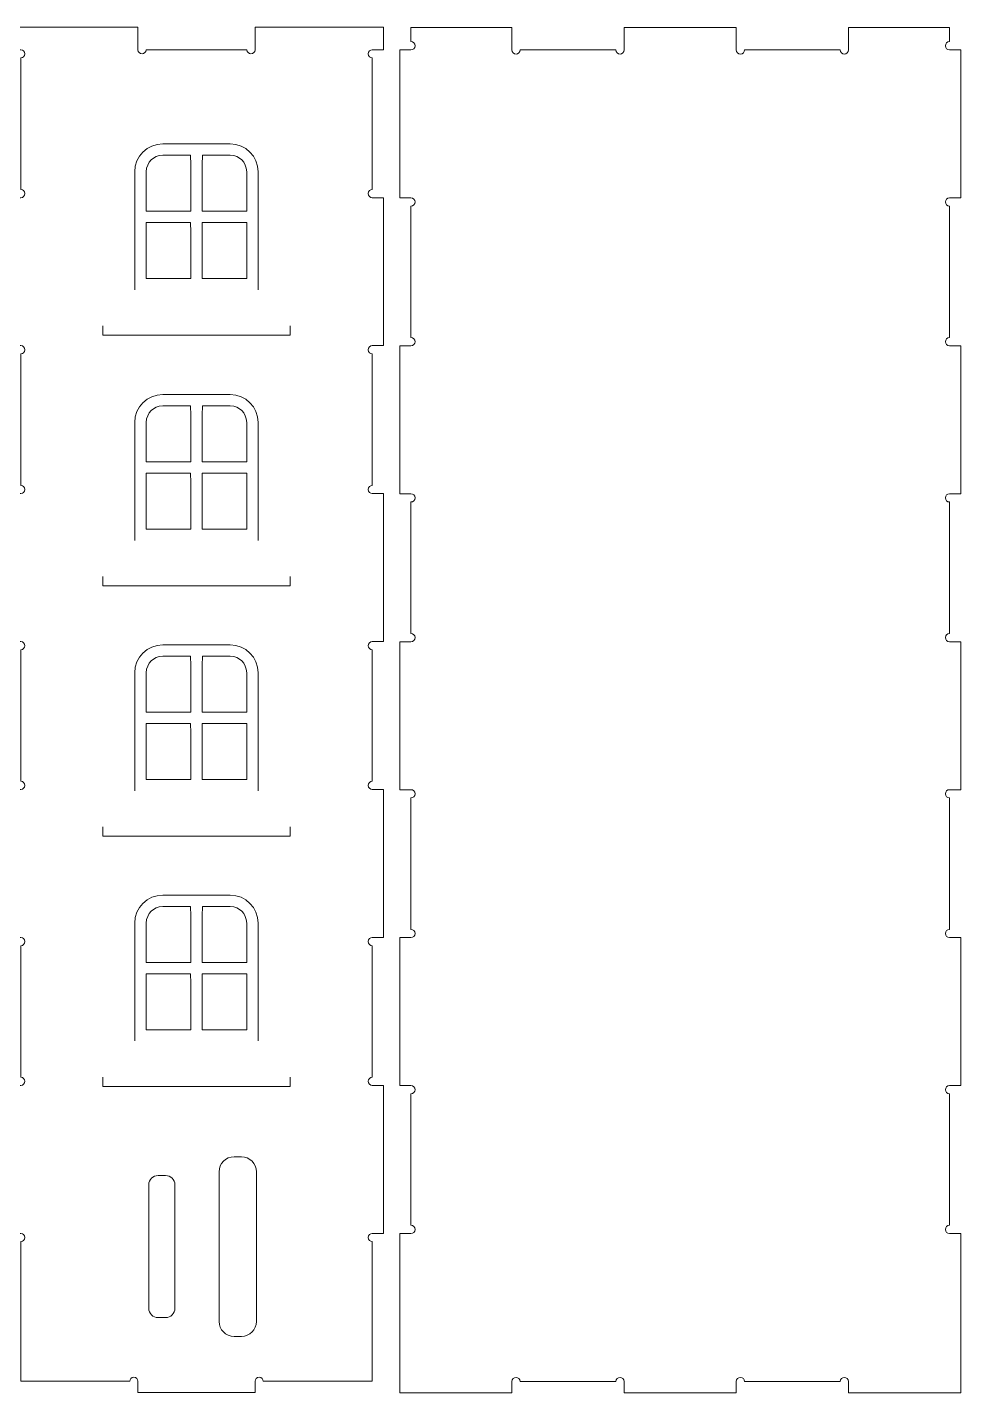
# Model space of a CAD drawing. Header units: millimetres. Extents: x -494 to 494, y -418 to 418.
# Drawn here: x -15.2 to 234.4, y -418.2 to -53.2 of the extents above; entities that cross this region are included whole.
import ezdxf

# ---------------------------------------------------------------- set-up
doc = ezdxf.new("R2010")
doc.units = ezdxf.units.MM
doc.header["$MEASUREMENT"] = 0

msp = doc.modelspace()

# ---------------------------------------------------------------- linework, layer by layer
at = {"lineweight": 9}
for points, knots in [([(77.0601, -377.796), (77.0601, -377.796), (77.0601, -415.156), (77.0601, -415.156), (77.0601, -415.156), (77.0601, -415.156), (47.9201, -415.156), (47.9201, -415.156), (47.9201, -415.156), (47.9201, -414.5485), (47.4276, -414.056), (46.8201, -414.056), (46.8201, -414.056), (46.2126, -414.056), (45.7201, -414.5485), (45.7201, -415.156), (45.7201, -415.156), (45.7201, -415.156), (45.7201, -418.156), (45.7201, -418.156), (45.7201, -418.156), (45.7201, -418.156), (14.3901, -418.156), (14.3901, -418.156), (14.3901, -418.156), (14.3901, -418.156), (14.3901, -415.156), (14.3901, -415.156), (14.3901, -415.156), (14.3901, -414.5485), (13.8976, -414.056), (13.2901, -414.056), (13.2901, -414.056), (12.6826, -414.056), (12.1901, -414.5485), (12.1901, -415.156), (12.1901, -415.156), (12.1901, -415.156), (-16.9399, -415.156), (-16.9399, -415.156), (-16.9399, -415.156), (-16.9399, -415.156), (-16.9399, -377.796), (-16.9399, -377.796), (-16.9399, -377.796), (-16.3324, -377.796), (-15.8399, -377.3035), (-15.8399, -376.696), (-15.8399, -376.696), (-15.8399, -376.0885), (-16.3324, -375.596), (-16.9399, -375.596), (-16.9399, -375.596), (-16.9399, -375.596), (-19.9399, -375.596), (-19.9399, -375.596), (-19.9399, -375.596), (-19.9399, -375.596), (-19.9399, -336.046), (-19.9399, -336.046), (-19.9399, -336.046), (-19.9399, -336.046), (-16.9399, -336.046), (-16.9399, -336.046), (-16.9399, -336.046), (-16.3324, -336.046), (-15.8399, -335.5535), (-15.8399, -334.946), (-15.8399, -334.946), (-15.8399, -334.3385), (-16.3324, -333.846), (-16.9399, -333.846), (-16.9399, -333.846), (-16.9399, -333.846), (-16.9399, -298.686), (-16.9399, -298.686), (-16.9399, -298.686), (-16.3324, -298.686), (-15.8399, -298.1935), (-15.8399, -297.586), (-15.8399, -297.586), (-15.8399, -296.9785), (-16.3324, -296.486), (-16.9399, -296.486), (-16.9399, -296.486), (-16.9399, -296.486), (-19.9399, -296.486), (-19.9399, -296.486), (-19.9399, -296.486), (-19.9399, -296.486), (-19.9399, -256.936), (-19.9399, -256.936), (-19.9399, -256.936), (-19.9399, -256.936), (-16.9399, -256.936), (-16.9399, -256.936), (-16.9399, -256.936), (-16.3324, -256.936), (-15.8399, -256.4435), (-15.8399, -255.836), (-15.8399, -255.836), (-15.8399, -255.2285), (-16.3324, -254.736), (-16.9399, -254.736), (-16.9399, -254.736), (-16.9399, -254.736), (-16.9399, -219.576), (-16.9399, -219.576), (-16.9399, -219.576), (-16.3324, -219.576), (-15.8399, -219.0835), (-15.8399, -218.476), (-15.8399, -218.476), (-15.8399, -217.8685), (-16.3324, -217.376), (-16.9399, -217.376), (-16.9399, -217.376), (-16.9399, -217.376), (-19.9399, -217.376), (-19.9399, -217.376), (-19.9399, -217.376), (-19.9399, -217.376), (-19.9399, -177.816), (-19.9399, -177.816), (-19.9399, -177.816), (-19.9399, -177.816), (-16.9399, -177.816), (-16.9399, -177.816), (-16.9399, -177.816), (-16.3324, -177.816), (-15.8399, -177.3235), (-15.8399, -176.716), (-15.8399, -176.716), (-15.8399, -176.1085), (-16.3324, -175.616), (-16.9399, -175.616), (-16.9399, -175.616), (-16.9399, -175.616), (-16.9399, -140.466), (-16.9399, -140.466), (-16.9399, -140.466), (-16.3324, -140.466), (-15.8399, -139.9735), (-15.8399, -139.366), (-15.8399, -139.366), (-15.8399, -138.7585), (-16.3324, -138.266), (-16.9399, -138.266), (-16.9399, -138.266), (-16.9399, -138.266), (-19.9399, -138.266), (-19.9399, -138.266), (-19.9399, -138.266), (-19.9399, -138.266), (-19.9399, -98.706), (-19.9399, -98.706), (-19.9399, -98.706), (-19.9399, -98.706), (-16.9399, -98.706), (-16.9399, -98.706), (-16.9399, -98.706), (-16.3324, -98.706), (-15.8399, -98.2135), (-15.8399, -97.606), (-15.8399, -97.606), (-15.8399, -96.9985), (-16.3324, -96.506), (-16.9399, -96.506), (-16.9399, -96.506), (-16.9399, -96.506), (-16.9399, -61.356), (-16.9399, -61.356), (-16.9399, -61.356), (-16.3324, -61.356), (-15.8399, -60.8635), (-15.8399, -60.256), (-15.8399, -60.256), (-15.8399, -59.6485), (-16.3324, -59.156), (-16.9399, -59.156), (-16.9399, -59.156), (-16.9399, -59.156), (-19.9399, -59.156), (-19.9399, -59.156), (-19.9399, -59.156), (-19.9399, -59.156), (-19.9399, -53.156), (-19.9399, -53.156), (-19.9399, -53.156), (-19.9399, -53.156), (14.3901, -53.156), (14.3901, -53.156), (14.3901, -53.156), (14.3901, -53.156), (14.3901, -59.156), (14.3901, -59.156), (14.3901, -59.156), (14.3901, -59.7635), (14.8826, -60.256), (15.4901, -60.256), (15.4901, -60.256), (16.0976, -60.256), (16.5901, -59.7635), (16.5901, -59.156), (16.5901, -59.156), (16.5901, -59.156), (43.5201, -59.156), (43.5201, -59.156), (43.5201, -59.156), (43.5201, -59.7635), (44.0126, -60.256), (44.6201, -60.256), (44.6201, -60.256), (45.2276, -60.256), (45.7201, -59.7635), (45.7201, -59.156), (45.7201, -59.156), (45.7201, -59.156), (45.7201, -53.156), (45.7201, -53.156), (45.7201, -53.156), (45.7201, -53.156), (80.0601, -53.156), (80.0601, -53.156), (80.0601, -53.156), (80.0601, -53.156), (80.0601, -59.156), (80.0601, -59.156), (80.0601, -59.156), (80.0601, -59.156), (77.0601, -59.156), (77.0601, -59.156), (77.0601, -59.156), (76.4526, -59.156), (75.9601, -59.6485), (75.9601, -60.256), (75.9601, -60.256), (75.9601, -60.8635), (76.4526, -61.356), (77.0601, -61.356), (77.0601, -61.356), (77.0601, -61.356), (77.0601, -96.506), (77.0601, -96.506), (77.0601, -96.506), (76.4526, -96.506), (75.9601, -96.9985), (75.9601, -97.606), (75.9601, -97.606), (75.9601, -98.2135), (76.4526, -98.706), (77.0601, -98.706), (77.0601, -98.706), (77.0601, -98.706), (80.0601, -98.706), (80.0601, -98.706), (80.0601, -98.706), (80.0601, -98.706), (80.0601, -138.266), (80.0601, -138.266), (80.0601, -138.266), (80.0601, -138.266), (77.0601, -138.266), (77.0601, -138.266), (77.0601, -138.266), (76.4526, -138.266), (75.9601, -138.7585), (75.9601, -139.366), (75.9601, -139.366), (75.9601, -139.9735), (76.4526, -140.466), (77.0601, -140.466), (77.0601, -140.466), (77.0601, -140.466), (77.0601, -175.616), (77.0601, -175.616), (77.0601, -175.616), (76.4526, -175.616), (75.9601, -176.1085), (75.9601, -176.716), (75.9601, -176.716), (75.9601, -177.3235), (76.4526, -177.816), (77.0601, -177.816), (77.0601, -177.816), (77.0601, -177.816), (80.0601, -177.816), (80.0601, -177.816), (80.0601, -177.816), (80.0601, -177.816), (80.0601, -217.376), (80.0601, -217.376), (80.0601, -217.376), (80.0601, -217.376), (77.0601, -217.376), (77.0601, -217.376), (77.0601, -217.376), (76.4526, -217.376), (75.9601, -217.8685), (75.9601, -218.476), (75.9601, -218.476), (75.9601, -219.0835), (76.4526, -219.576), (77.0601, -219.576), (77.0601, -219.576), (77.0601, -219.576), (77.0601, -254.736), (77.0601, -254.736), (77.0601, -254.736), (76.4526, -254.736), (75.9601, -255.2285), (75.9601, -255.836), (75.9601, -255.836), (75.9601, -256.4435), (76.4526, -256.936), (77.0601, -256.936), (77.0601, -256.936), (77.0601, -256.936), (80.0601, -256.936), (80.0601, -256.936), (80.0601, -256.936), (80.0601, -256.936), (80.0601, -296.486), (80.0601, -296.486), (80.0601, -296.486), (80.0601, -296.486), (77.0601, -296.486), (77.0601, -296.486), (77.0601, -296.486), (76.4526, -296.486), (75.9601, -296.9785), (75.9601, -297.586), (75.9601, -297.586), (75.9601, -298.1935), (76.4526, -298.686), (77.0601, -298.686), (77.0601, -298.686), (77.0601, -298.686), (77.0601, -333.846), (77.0601, -333.846), (77.0601, -333.846), (76.4526, -333.846), (75.9601, -334.3385), (75.9601, -334.946), (75.9601, -334.946), (75.9601, -335.5535), (76.4526, -336.046), (77.0601, -336.046), (77.0601, -336.046), (77.0601, -336.046), (80.0601, -336.046), (80.0601, -336.046), (80.0601, -336.046), (80.0601, -336.046), (80.0601, -375.596), (80.0601, -375.596), (80.0601, -375.596), (80.0601, -375.596), (77.0601, -375.596), (77.0601, -375.596), (77.0601, -375.596), (76.4526, -375.596), (75.9601, -376.0885), (75.9601, -376.696), (75.9601, -376.696), (75.9601, -377.3035), (76.4526, -377.796), (77.0601, -377.796)], [0, 0, 0, 0, 0.01075269, 0.01075269, 0.01075269, 0.01075269, 0.02150538, 0.02150538, 0.02150538, 0.02150538, 0.03225806, 0.03225806, 0.03225806, 0.03225806, 0.04301075, 0.04301075, 0.04301075, 0.04301075, 0.05376344, 0.05376344, 0.05376344, 0.05376344, 0.06451613, 0.06451613, 0.06451613, 0.06451613, 0.07526882, 0.07526882, 0.07526882, 0.07526882, 0.08602151, 0.08602151, 0.08602151, 0.08602151, 0.09677419, 0.09677419, 0.09677419, 0.09677419, 0.10752688, 0.10752688, 0.10752688, 0.10752688, 0.11827957, 0.11827957, 0.11827957, 0.11827957, 0.12903226, 0.12903226, 0.12903226, 0.12903226, 0.13978495, 0.13978495, 0.13978495, 0.13978495, 0.15053763, 0.15053763, 0.15053763, 0.15053763, 0.16129032, 0.16129032, 0.16129032, 0.16129032, 0.17204301, 0.17204301, 0.17204301, 0.17204301, 0.1827957, 0.1827957, 0.1827957, 0.1827957, 0.19354839, 0.19354839, 0.19354839, 0.19354839, 0.20430108, 0.20430108, 0.20430108, 0.20430108, 0.21505376, 0.21505376, 0.21505376, 0.21505376, 0.22580645, 0.22580645, 0.22580645, 0.22580645, 0.23655914, 0.23655914, 0.23655914, 0.23655914, 0.24731183, 0.24731183, 0.24731183, 0.24731183, 0.25806452, 0.25806452, 0.25806452, 0.25806452, 0.2688172, 0.2688172, 0.2688172, 0.2688172, 0.27956989, 0.27956989, 0.27956989, 0.27956989, 0.29032258, 0.29032258, 0.29032258, 0.29032258, 0.30107527, 0.30107527, 0.30107527, 0.30107527, 0.31182796, 0.31182796, 0.31182796, 0.31182796, 0.32258065, 0.32258065, 0.32258065, 0.32258065, 0.33333333, 0.33333333, 0.33333333, 0.33333333, 0.34408602, 0.34408602, 0.34408602, 0.34408602, 0.35483871, 0.35483871, 0.35483871, 0.35483871, 0.3655914, 0.3655914, 0.3655914, 0.3655914, 0.37634409, 0.37634409, 0.37634409, 0.37634409, 0.38709677, 0.38709677, 0.38709677, 0.38709677, 0.39784946, 0.39784946, 0.39784946, 0.39784946, 0.40860215, 0.40860215, 0.40860215, 0.40860215, 0.41935484, 0.41935484, 0.41935484, 0.41935484, 0.43010753, 0.43010753, 0.43010753, 0.43010753, 0.44086022, 0.44086022, 0.44086022, 0.44086022, 0.4516129, 0.4516129, 0.4516129, 0.4516129, 0.46236559, 0.46236559, 0.46236559, 0.46236559, 0.47311828, 0.47311828, 0.47311828, 0.47311828, 0.48387097, 0.48387097, 0.48387097, 0.48387097, 0.49462366, 0.49462366, 0.49462366, 0.49462366, 0.50537634, 0.50537634, 0.50537634, 0.50537634, 0.51612903, 0.51612903, 0.51612903, 0.51612903, 0.52688172, 0.52688172, 0.52688172, 0.52688172, 0.53763441, 0.53763441, 0.53763441, 0.53763441, 0.5483871, 0.5483871, 0.5483871, 0.5483871, 0.55913978, 0.55913978, 0.55913978, 0.55913978, 0.56989247, 0.56989247, 0.56989247, 0.56989247, 0.58064516, 0.58064516, 0.58064516, 0.58064516, 0.59139785, 0.59139785, 0.59139785, 0.59139785, 0.60215054, 0.60215054, 0.60215054, 0.60215054, 0.61290323, 0.61290323, 0.61290323, 0.61290323, 0.62365591, 0.62365591, 0.62365591, 0.62365591, 0.6344086, 0.6344086, 0.6344086, 0.6344086, 0.64516129, 0.64516129, 0.64516129, 0.64516129, 0.65591398, 0.65591398, 0.65591398, 0.65591398, 0.66666667, 0.66666667, 0.66666667, 0.66666667, 0.67741935, 0.67741935, 0.67741935, 0.67741935, 0.68817204, 0.68817204, 0.68817204, 0.68817204, 0.69892473, 0.69892473, 0.69892473, 0.69892473, 0.70967742, 0.70967742, 0.70967742, 0.70967742, 0.72043011, 0.72043011, 0.72043011, 0.72043011, 0.7311828, 0.7311828, 0.7311828, 0.7311828, 0.74193548, 0.74193548, 0.74193548, 0.74193548, 0.75268817, 0.75268817, 0.75268817, 0.75268817, 0.76344086, 0.76344086, 0.76344086, 0.76344086, 0.77419355, 0.77419355, 0.77419355, 0.77419355, 0.78494624, 0.78494624, 0.78494624, 0.78494624, 0.79569892, 0.79569892, 0.79569892, 0.79569892, 0.80645161, 0.80645161, 0.80645161, 0.80645161, 0.8172043, 0.8172043, 0.8172043, 0.8172043, 0.82795699, 0.82795699, 0.82795699, 0.82795699, 0.83870968, 0.83870968, 0.83870968, 0.83870968, 0.84946237, 0.84946237, 0.84946237, 0.84946237, 0.86021505, 0.86021505, 0.86021505, 0.86021505, 0.87096774, 0.87096774, 0.87096774, 0.87096774, 0.88172043, 0.88172043, 0.88172043, 0.88172043, 0.89247312, 0.89247312, 0.89247312, 0.89247312, 0.90322581, 0.90322581, 0.90322581, 0.90322581, 0.91397849, 0.91397849, 0.91397849, 0.91397849, 0.92473118, 0.92473118, 0.92473118, 0.92473118, 0.93548387, 0.93548387, 0.93548387, 0.93548387, 0.94623656, 0.94623656, 0.94623656, 0.94623656, 0.95698925, 0.95698925, 0.95698925, 0.95698925, 0.96774194, 0.96774194, 0.96774194, 0.96774194, 0.97849462, 0.97849462, 0.97849462, 0.97849462, 1, 1, 1, 1]), ([(84.409, -375.6443), (84.409, -375.6443), (84.409, -418.1943), (84.409, -418.1943), (84.409, -418.1943), (84.409, -418.1943), (114.409, -418.1943), (114.409, -418.1943), (114.409, -418.1943), (114.409, -418.1943), (114.409, -415.1943), (114.409, -415.1943), (114.409, -415.1943), (114.409, -414.5868), (114.9015, -414.0943), (115.509, -414.0943), (115.509, -414.0943), (116.1165, -414.0943), (116.609, -414.5868), (116.609, -415.1943), (116.609, -415.1943), (116.609, -415.1943), (142.209, -415.1943), (142.209, -415.1943), (142.209, -415.1943), (142.209, -414.5868), (142.7015, -414.0943), (143.309, -414.0943), (143.309, -414.0943), (143.9165, -414.0943), (144.409, -414.5868), (144.409, -415.1943), (144.409, -415.1943), (144.409, -415.1943), (144.409, -418.1943), (144.409, -418.1943), (144.409, -418.1943), (144.409, -418.1943), (174.409, -418.1943), (174.409, -418.1943), (174.409, -418.1943), (174.409, -418.1943), (174.409, -415.1943), (174.409, -415.1943), (174.409, -415.1943), (174.409, -414.5868), (174.9015, -414.0943), (175.509, -414.0943), (175.509, -414.0943), (176.1165, -414.0943), (176.609, -414.5868), (176.609, -415.1943), (176.609, -415.1943), (176.609, -415.1943), (202.209, -415.1943), (202.209, -415.1943), (202.209, -415.1943), (202.209, -414.5868), (202.7015, -414.0943), (203.309, -414.0943), (203.309, -414.0943), (203.9165, -414.0943), (204.409, -414.5868), (204.409, -415.1943), (204.409, -415.1943), (204.409, -415.1943), (204.409, -418.1943), (204.409, -418.1943), (204.409, -418.1943), (204.409, -418.1943), (234.409, -418.1943), (234.409, -418.1943), (234.409, -418.1943), (234.409, -418.1943), (234.409, -375.6443), (234.409, -375.6443), (234.409, -375.6443), (234.409, -375.6443), (231.409, -375.6443), (231.409, -375.6443), (231.409, -375.6443), (230.8015, -375.6443), (230.309, -375.1518), (230.309, -374.5443), (230.309, -374.5443), (230.309, -373.9368), (230.8015, -373.4443), (231.409, -373.4443), (231.409, -373.4443), (231.409, -373.4443), (231.409, -338.2843), (231.409, -338.2843), (231.409, -338.2843), (230.8015, -338.2843), (230.309, -337.7918), (230.309, -337.1843), (230.309, -337.1843), (230.309, -336.5768), (230.8015, -336.0843), (231.409, -336.0843), (231.409, -336.0843), (231.409, -336.0843), (234.409, -336.0843), (234.409, -336.0843), (234.409, -336.0843), (234.409, -336.0843), (234.409, -296.5343), (234.409, -296.5343), (234.409, -296.5343), (234.409, -296.5343), (231.409, -296.5343), (231.409, -296.5343), (231.409, -296.5343), (230.8015, -296.5343), (230.309, -296.0418), (230.309, -295.4343), (230.309, -295.4343), (230.309, -294.8268), (230.8015, -294.3343), (231.409, -294.3343), (231.409, -294.3343), (231.409, -294.3343), (231.409, -259.1743), (231.409, -259.1743), (231.409, -259.1743), (230.8015, -259.1743), (230.309, -258.6818), (230.309, -258.0743), (230.309, -258.0743), (230.309, -257.4668), (230.8015, -256.9743), (231.409, -256.9743), (231.409, -256.9743), (231.409, -256.9743), (234.409, -256.9743), (234.409, -256.9743), (234.409, -256.9743), (234.409, -256.9743), (234.409, -217.4143), (234.409, -217.4143), (234.409, -217.4143), (234.409, -217.4143), (231.409, -217.4143), (231.409, -217.4143), (231.409, -217.4143), (230.8015, -217.4143), (230.309, -216.9218), (230.309, -216.3143), (230.309, -216.3143), (230.309, -215.7068), (230.8015, -215.2143), (231.409, -215.2143), (231.409, -215.2143), (231.409, -215.2143), (231.409, -180.0643), (231.409, -180.0643), (231.409, -180.0643), (230.8015, -180.0643), (230.309, -179.5718), (230.309, -178.9643), (230.309, -178.9643), (230.309, -178.3568), (230.8015, -177.8643), (231.409, -177.8643), (231.409, -177.8643), (231.409, -177.8643), (234.409, -177.8643), (234.409, -177.8643), (234.409, -177.8643), (234.409, -177.8643), (234.409, -138.3043), (234.409, -138.3043), (234.409, -138.3043), (234.409, -138.3043), (231.409, -138.3043), (231.409, -138.3043), (231.409, -138.3043), (230.8015, -138.3043), (230.309, -137.8118), (230.309, -137.2043), (230.309, -137.2043), (230.309, -136.5968), (230.8015, -136.1043), (231.409, -136.1043), (231.409, -136.1043), (231.409, -136.1043), (231.409, -100.9543), (231.409, -100.9543), (231.409, -100.9543), (230.8015, -100.9543), (230.309, -100.4618), (230.309, -99.8543), (230.309, -99.8543), (230.309, -99.2468), (230.8015, -98.7543), (231.409, -98.7543), (231.409, -98.7543), (231.409, -98.7543), (234.409, -98.7543), (234.409, -98.7543), (234.409, -98.7543), (234.409, -98.7543), (234.409, -59.1943), (234.409, -59.1943), (234.409, -59.1943), (234.409, -59.1943), (231.409, -59.1943), (231.409, -59.1943), (231.409, -59.1943), (230.8015, -59.1943), (230.309, -58.7018), (230.309, -58.0943), (230.309, -58.0943), (230.309, -57.4868), (230.8015, -56.9943), (231.409, -56.9943), (231.409, -56.9943), (231.409, -56.9943), (231.409, -53.1943), (231.409, -53.1943), (231.409, -53.1943), (231.409, -53.1943), (204.409, -53.1943), (204.409, -53.1943), (204.409, -53.1943), (204.409, -53.1943), (204.409, -59.1943), (204.409, -59.1943), (204.409, -59.1943), (204.409, -59.8018), (203.9165, -60.2943), (203.309, -60.2943), (203.309, -60.2943), (202.7015, -60.2943), (202.209, -59.8018), (202.209, -59.1943), (202.209, -59.1943), (202.209, -59.1943), (176.609, -59.1943), (176.609, -59.1943), (176.609, -59.1943), (176.609, -59.8018), (176.1165, -60.2943), (175.509, -60.2943), (175.509, -60.2943), (174.9015, -60.2943), (174.409, -59.8018), (174.409, -59.1943), (174.409, -59.1943), (174.409, -59.1943), (174.409, -53.1943), (174.409, -53.1943), (174.409, -53.1943), (174.409, -53.1943), (144.409, -53.1943), (144.409, -53.1943), (144.409, -53.1943), (144.409, -53.1943), (144.409, -59.1943), (144.409, -59.1943), (144.409, -59.1943), (144.409, -59.8018), (143.9165, -60.2943), (143.309, -60.2943), (143.309, -60.2943), (142.7015, -60.2943), (142.209, -59.8018), (142.209, -59.1943), (142.209, -59.1943), (142.209, -59.1943), (116.609, -59.1943), (116.609, -59.1943), (116.609, -59.1943), (116.609, -59.8018), (116.1165, -60.2943), (115.509, -60.2943), (115.509, -60.2943), (114.9015, -60.2943), (114.409, -59.8018), (114.409, -59.1943), (114.409, -59.1943), (114.409, -59.1943), (114.409, -53.1943), (114.409, -53.1943), (114.409, -53.1943), (114.409, -53.1943), (87.409, -53.1943), (87.409, -53.1943), (87.409, -53.1943), (87.409, -53.1943), (87.409, -56.9943), (87.409, -56.9943), (87.409, -56.9943), (88.0165, -56.9943), (88.509, -57.4868), (88.509, -58.0943), (88.509, -58.0943), (88.509, -58.7018), (88.0165, -59.1943), (87.409, -59.1943), (87.409, -59.1943), (87.409, -59.1943), (84.409, -59.1943), (84.409, -59.1943), (84.409, -59.1943), (84.409, -59.1943), (84.409, -98.7543), (84.409, -98.7543), (84.409, -98.7543), (84.409, -98.7543), (87.409, -98.7543), (87.409, -98.7543), (87.409, -98.7543), (88.0165, -98.7543), (88.509, -99.2468), (88.509, -99.8543), (88.509, -99.8543), (88.509, -100.4618), (88.0165, -100.9543), (87.409, -100.9543), (87.409, -100.9543), (87.409, -100.9543), (87.409, -136.1043), (87.409, -136.1043), (87.409, -136.1043), (88.0165, -136.1043), (88.509, -136.5968), (88.509, -137.2043), (88.509, -137.2043), (88.509, -137.8118), (88.0165, -138.3043), (87.409, -138.3043), (87.409, -138.3043), (87.409, -138.3043), (84.409, -138.3043), (84.409, -138.3043), (84.409, -138.3043), (84.409, -138.3043), (84.409, -177.8643), (84.409, -177.8643), (84.409, -177.8643), (84.409, -177.8643), (87.409, -177.8643), (87.409, -177.8643), (87.409, -177.8643), (88.0165, -177.8643), (88.509, -178.3568), (88.509, -178.9643), (88.509, -178.9643), (88.509, -179.5718), (88.0165, -180.0643), (87.409, -180.0643), (87.409, -180.0643), (87.409, -180.0643), (87.409, -215.2143), (87.409, -215.2143), (87.409, -215.2143), (88.0165, -215.2143), (88.509, -215.7068), (88.509, -216.3143), (88.509, -216.3143), (88.509, -216.9218), (88.0165, -217.4143), (87.409, -217.4143), (87.409, -217.4143), (87.409, -217.4143), (84.409, -217.4143), (84.409, -217.4143), (84.409, -217.4143), (84.409, -217.4143), (84.409, -256.9743), (84.409, -256.9743), (84.409, -256.9743), (84.409, -256.9743), (87.409, -256.9743), (87.409, -256.9743), (87.409, -256.9743), (88.0165, -256.9743), (88.509, -257.4668), (88.509, -258.0743), (88.509, -258.0743), (88.509, -258.6818), (88.0165, -259.1743), (87.409, -259.1743), (87.409, -259.1743), (87.409, -259.1743), (87.409, -294.3343), (87.409, -294.3343), (87.409, -294.3343), (88.0165, -294.3343), (88.509, -294.8268), (88.509, -295.4343), (88.509, -295.4343), (88.509, -296.0418), (88.0165, -296.5343), (87.409, -296.5343), (87.409, -296.5343), (87.409, -296.5343), (84.409, -296.5343), (84.409, -296.5343), (84.409, -296.5343), (84.409, -296.5343), (84.409, -336.0843), (84.409, -336.0843), (84.409, -336.0843), (84.409, -336.0843), (87.409, -336.0843), (87.409, -336.0843), (87.409, -336.0843), (88.0165, -336.0843), (88.509, -336.5768), (88.509, -337.1843), (88.509, -337.1843), (88.509, -337.7918), (88.0165, -338.2843), (87.409, -338.2843), (87.409, -338.2843), (87.409, -338.2843), (87.409, -373.4443), (87.409, -373.4443), (87.409, -373.4443), (88.0165, -373.4443), (88.509, -373.9368), (88.509, -374.5443), (88.509, -374.5443), (88.509, -375.1518), (88.0165, -375.6443), (87.409, -375.6443), (87.409, -375.6443), (87.409, -375.6443), (84.409, -375.6443), (84.409, -375.6443)], [0, 0, 0, 0, 0.00917431, 0.00917431, 0.00917431, 0.00917431, 0.01834862, 0.01834862, 0.01834862, 0.01834862, 0.02752294, 0.02752294, 0.02752294, 0.02752294, 0.03669725, 0.03669725, 0.03669725, 0.03669725, 0.04587156, 0.04587156, 0.04587156, 0.04587156, 0.05504587, 0.05504587, 0.05504587, 0.05504587, 0.06422018, 0.06422018, 0.06422018, 0.06422018, 0.0733945, 0.0733945, 0.0733945, 0.0733945, 0.08256881, 0.08256881, 0.08256881, 0.08256881, 0.09174312, 0.09174312, 0.09174312, 0.09174312, 0.10091743, 0.10091743, 0.10091743, 0.10091743, 0.11009174, 0.11009174, 0.11009174, 0.11009174, 0.11926606, 0.11926606, 0.11926606, 0.11926606, 0.12844037, 0.12844037, 0.12844037, 0.12844037, 0.13761468, 0.13761468, 0.13761468, 0.13761468, 0.14678899, 0.14678899, 0.14678899, 0.14678899, 0.1559633, 0.1559633, 0.1559633, 0.1559633, 0.16513761, 0.16513761, 0.16513761, 0.16513761, 0.17431193, 0.17431193, 0.17431193, 0.17431193, 0.18348624, 0.18348624, 0.18348624, 0.18348624, 0.19266055, 0.19266055, 0.19266055, 0.19266055, 0.20183486, 0.20183486, 0.20183486, 0.20183486, 0.21100917, 0.21100917, 0.21100917, 0.21100917, 0.22018349, 0.22018349, 0.22018349, 0.22018349, 0.2293578, 0.2293578, 0.2293578, 0.2293578, 0.23853211, 0.23853211, 0.23853211, 0.23853211, 0.24770642, 0.24770642, 0.24770642, 0.24770642, 0.25688073, 0.25688073, 0.25688073, 0.25688073, 0.26605505, 0.26605505, 0.26605505, 0.26605505, 0.27522936, 0.27522936, 0.27522936, 0.27522936, 0.28440367, 0.28440367, 0.28440367, 0.28440367, 0.29357798, 0.29357798, 0.29357798, 0.29357798, 0.30275229, 0.30275229, 0.30275229, 0.30275229, 0.31192661, 0.31192661, 0.31192661, 0.31192661, 0.32110092, 0.32110092, 0.32110092, 0.32110092, 0.33027523, 0.33027523, 0.33027523, 0.33027523, 0.33944954, 0.33944954, 0.33944954, 0.33944954, 0.34862385, 0.34862385, 0.34862385, 0.34862385, 0.35779817, 0.35779817, 0.35779817, 0.35779817, 0.36697248, 0.36697248, 0.36697248, 0.36697248, 0.37614679, 0.37614679, 0.37614679, 0.37614679, 0.3853211, 0.3853211, 0.3853211, 0.3853211, 0.39449541, 0.39449541, 0.39449541, 0.39449541, 0.40366972, 0.40366972, 0.40366972, 0.40366972, 0.41284404, 0.41284404, 0.41284404, 0.41284404, 0.42201835, 0.42201835, 0.42201835, 0.42201835, 0.43119266, 0.43119266, 0.43119266, 0.43119266, 0.44036697, 0.44036697, 0.44036697, 0.44036697, 0.44954128, 0.44954128, 0.44954128, 0.44954128, 0.4587156, 0.4587156, 0.4587156, 0.4587156, 0.46788991, 0.46788991, 0.46788991, 0.46788991, 0.47706422, 0.47706422, 0.47706422, 0.47706422, 0.48623853, 0.48623853, 0.48623853, 0.48623853, 0.49541284, 0.49541284, 0.49541284, 0.49541284, 0.50458716, 0.50458716, 0.50458716, 0.50458716, 0.51376147, 0.51376147, 0.51376147, 0.51376147, 0.52293578, 0.52293578, 0.52293578, 0.52293578, 0.53211009, 0.53211009, 0.53211009, 0.53211009, 0.5412844, 0.5412844, 0.5412844, 0.5412844, 0.55045872, 0.55045872, 0.55045872, 0.55045872, 0.55963303, 0.55963303, 0.55963303, 0.55963303, 0.56880734, 0.56880734, 0.56880734, 0.56880734, 0.57798165, 0.57798165, 0.57798165, 0.57798165, 0.58715596, 0.58715596, 0.58715596, 0.58715596, 0.59633028, 0.59633028, 0.59633028, 0.59633028, 0.60550459, 0.60550459, 0.60550459, 0.60550459, 0.6146789, 0.6146789, 0.6146789, 0.6146789, 0.62385321, 0.62385321, 0.62385321, 0.62385321, 0.63302752, 0.63302752, 0.63302752, 0.63302752, 0.64220183, 0.64220183, 0.64220183, 0.64220183, 0.65137615, 0.65137615, 0.65137615, 0.65137615, 0.66055046, 0.66055046, 0.66055046, 0.66055046, 0.66972477, 0.66972477, 0.66972477, 0.66972477, 0.67889908, 0.67889908, 0.67889908, 0.67889908, 0.68807339, 0.68807339, 0.68807339, 0.68807339, 0.69724771, 0.69724771, 0.69724771, 0.69724771, 0.70642202, 0.70642202, 0.70642202, 0.70642202, 0.71559633, 0.71559633, 0.71559633, 0.71559633, 0.72477064, 0.72477064, 0.72477064, 0.72477064, 0.73394495, 0.73394495, 0.73394495, 0.73394495, 0.74311927, 0.74311927, 0.74311927, 0.74311927, 0.75229358, 0.75229358, 0.75229358, 0.75229358, 0.76146789, 0.76146789, 0.76146789, 0.76146789, 0.7706422, 0.7706422, 0.7706422, 0.7706422, 0.77981651, 0.77981651, 0.77981651, 0.77981651, 0.78899083, 0.78899083, 0.78899083, 0.78899083, 0.79816514, 0.79816514, 0.79816514, 0.79816514, 0.80733945, 0.80733945, 0.80733945, 0.80733945, 0.81651376, 0.81651376, 0.81651376, 0.81651376, 0.82568807, 0.82568807, 0.82568807, 0.82568807, 0.83486239, 0.83486239, 0.83486239, 0.83486239, 0.8440367, 0.8440367, 0.8440367, 0.8440367, 0.85321101, 0.85321101, 0.85321101, 0.85321101, 0.86238532, 0.86238532, 0.86238532, 0.86238532, 0.87155963, 0.87155963, 0.87155963, 0.87155963, 0.88073394, 0.88073394, 0.88073394, 0.88073394, 0.88990826, 0.88990826, 0.88990826, 0.88990826, 0.89908257, 0.89908257, 0.89908257, 0.89908257, 0.90825688, 0.90825688, 0.90825688, 0.90825688, 0.91743119, 0.91743119, 0.91743119, 0.91743119, 0.9266055, 0.9266055, 0.9266055, 0.9266055, 0.93577982, 0.93577982, 0.93577982, 0.93577982, 0.94495413, 0.94495413, 0.94495413, 0.94495413, 0.95412844, 0.95412844, 0.95412844, 0.95412844, 0.96330275, 0.96330275, 0.96330275, 0.96330275, 0.97247706, 0.97247706, 0.97247706, 0.97247706, 0.98165138, 0.98165138, 0.98165138, 0.98165138, 1, 1, 1, 1]), ([(46.5463, -123.3084), (46.5463, -123.3084), (46.5463, -91.8084), (46.5463, -91.8084), (46.5463, -91.8084), (46.5463, -87.6834), (43.1713, -84.3084), (39.0464, -84.3084), (39.0464, -84.3084), (39.0464, -84.3084), (21.0463, -84.3084), (21.0463, -84.3084), (21.0463, -84.3084), (16.9214, -84.3084), (13.5463, -87.6834), (13.5463, -91.8084), (13.5463, -91.8084), (13.5463, -91.8084), (13.5463, -123.3084), (13.5463, -123.3084)], [0, 0, 0, 0, 0.16666667, 0.16666667, 0.16666667, 0.16666667, 0.33333333, 0.33333333, 0.33333333, 0.33333333, 0.5, 0.5, 0.5, 0.5, 0.66666667, 0.66666667, 0.66666667, 0.66666667, 1, 1, 1, 1]), ([(16.5679, -91.8084), (16.5679, -99.8085), (16.5679, -102.2871), (16.5679, -102.2871), (16.5679, -102.2871), (25.5679, -102.287), (28.5462, -102.287), (28.5462, -102.287), (28.5462, -102.287), (28.5462, -91.287), (28.4804, -87.3084), (28.4804, -87.3084), (28.4804, -87.3084), (22.4803, -87.3084), (21.0678, -87.3084), (21.0678, -87.3084), (21.0678, -87.3084), (18.3487, -87.5586), (16.8487, -89.0586), (16.5679, -91.8084)], [0, 0, 0, 0, 0.16666667, 0.16666667, 0.16666667, 0.16666667, 0.33333333, 0.33333333, 0.33333333, 0.33333333, 0.5, 0.5, 0.5, 0.5, 0.66666667, 0.66666667, 0.66666667, 0.66666667, 1, 1, 1, 1]), ([(43.5463, -91.8084), (43.5463, -99.8085), (43.5463, -102.2871), (43.5463, -102.2871), (43.5463, -102.2871), (34.5463, -102.287), (31.568, -102.287), (31.568, -102.287), (31.568, -102.287), (31.568, -91.287), (31.6338, -87.3084), (31.6338, -87.3084), (31.6338, -87.3084), (37.6339, -87.3084), (39.0464, -87.3084), (39.0464, -87.3084), (39.0464, -87.3084), (41.7655, -87.5586), (43.2655, -89.0586), (43.5463, -91.8084)], [0, 0, 0, 0, 0.16666667, 0.16666667, 0.16666667, 0.16666667, 0.33333333, 0.33333333, 0.33333333, 0.33333333, 0.5, 0.5, 0.5, 0.5, 0.66666667, 0.66666667, 0.66666667, 0.66666667, 1, 1, 1, 1]), ([(16.5679, -105.3084), (16.5679, -113.3085), (16.5679, -120.2871), (16.5679, -120.2871), (16.5679, -120.2871), (25.5679, -120.287), (28.5462, -120.287), (28.5462, -120.287), (28.5462, -120.287), (28.5462, -109.287), (28.4804, -105.3084), (28.4804, -105.3084), (28.4804, -105.3084), (22.4803, -105.3084), (16.5679, -105.3084), (16.5679, -105.3084)], [0, 0, 0, 0, 0.2, 0.2, 0.2, 0.2, 0.4, 0.4, 0.4, 0.4, 0.6, 0.6, 0.6, 0.6, 1, 1, 1, 1]), ([(31.5679, -105.3084), (31.5679, -113.3085), (31.5679, -120.2871), (31.5679, -120.2871), (31.5679, -120.2871), (40.5679, -120.287), (43.5462, -120.287), (43.5462, -120.287), (43.5462, -120.287), (43.5462, -109.287), (43.4804, -105.3084), (43.4804, -105.3084), (43.4804, -105.3084), (37.4803, -105.3084), (31.5679, -105.3084), (31.5679, -105.3084)], [0, 0, 0, 0, 0.2, 0.2, 0.2, 0.2, 0.4, 0.4, 0.4, 0.4, 0.6, 0.6, 0.6, 0.6, 1, 1, 1, 1]), ([(5.0499, -133.0087), (5.0499, -133.0087), (5.0499, -135.4775), (5.0499, -135.4775), (5.0499, -135.4775), (5.0499, -135.4775), (55.0807, -135.4775), (55.0807, -135.4775), (55.0807, -135.4775), (55.0807, -135.4775), (55.0807, -133.0087), (55.0807, -133.0087)], [0, 0, 0, 0, 0.25, 0.25, 0.25, 0.25, 0.5, 0.5, 0.5, 0.5, 1, 1, 1, 1]), ([(46.5463, -190.3165), (46.5463, -190.3165), (46.5463, -158.8165), (46.5463, -158.8165), (46.5463, -158.8165), (46.5463, -154.6915), (43.1713, -151.3165), (39.0464, -151.3165), (39.0464, -151.3165), (39.0464, -151.3165), (21.0463, -151.3165), (21.0463, -151.3165), (21.0463, -151.3165), (16.9214, -151.3165), (13.5463, -154.6915), (13.5463, -158.8165), (13.5463, -158.8165), (13.5463, -158.8165), (13.5463, -190.3165), (13.5463, -190.3165)], [0, 0, 0, 0, 0.16666667, 0.16666667, 0.16666667, 0.16666667, 0.33333333, 0.33333333, 0.33333333, 0.33333333, 0.5, 0.5, 0.5, 0.5, 0.66666667, 0.66666667, 0.66666667, 0.66666667, 1, 1, 1, 1]), ([(16.5679, -158.8165), (16.5679, -166.8166), (16.5679, -169.2952), (16.5679, -169.2952), (16.5679, -169.2952), (25.5679, -169.2951), (28.5462, -169.2951), (28.5462, -169.2951), (28.5462, -169.2951), (28.5462, -158.2951), (28.4804, -154.3165), (28.4804, -154.3165), (28.4804, -154.3165), (22.4803, -154.3165), (21.0678, -154.3165), (21.0678, -154.3165), (21.0678, -154.3165), (18.3487, -154.5667), (16.8487, -156.0667), (16.5679, -158.8165)], [0, 0, 0, 0, 0.16666667, 0.16666667, 0.16666667, 0.16666667, 0.33333333, 0.33333333, 0.33333333, 0.33333333, 0.5, 0.5, 0.5, 0.5, 0.66666667, 0.66666667, 0.66666667, 0.66666667, 1, 1, 1, 1]), ([(43.5463, -158.8165), (43.5463, -166.8166), (43.5463, -169.2952), (43.5463, -169.2952), (43.5463, -169.2952), (34.5463, -169.2951), (31.568, -169.2951), (31.568, -169.2951), (31.568, -169.2951), (31.568, -158.2951), (31.6338, -154.3165), (31.6338, -154.3165), (31.6338, -154.3165), (37.6339, -154.3165), (39.0464, -154.3165), (39.0464, -154.3165), (39.0464, -154.3165), (41.7655, -154.5667), (43.2655, -156.0667), (43.5463, -158.8165)], [0, 0, 0, 0, 0.16666667, 0.16666667, 0.16666667, 0.16666667, 0.33333333, 0.33333333, 0.33333333, 0.33333333, 0.5, 0.5, 0.5, 0.5, 0.66666667, 0.66666667, 0.66666667, 0.66666667, 1, 1, 1, 1]), ([(16.5679, -172.3165), (16.5679, -180.3166), (16.5679, -187.2952), (16.5679, -187.2952), (16.5679, -187.2952), (25.5679, -187.2951), (28.5462, -187.2951), (28.5462, -187.2951), (28.5462, -187.2951), (28.5462, -176.2951), (28.4804, -172.3165), (28.4804, -172.3165), (28.4804, -172.3165), (22.4803, -172.3165), (16.5679, -172.3165), (16.5679, -172.3165)], [0, 0, 0, 0, 0.2, 0.2, 0.2, 0.2, 0.4, 0.4, 0.4, 0.4, 0.6, 0.6, 0.6, 0.6, 1, 1, 1, 1]), ([(31.5679, -172.3165), (31.5679, -180.3166), (31.5679, -187.2952), (31.5679, -187.2952), (31.5679, -187.2952), (40.5679, -187.2951), (43.5462, -187.2951), (43.5462, -187.2951), (43.5462, -187.2951), (43.5462, -176.2951), (43.4804, -172.3165), (43.4804, -172.3165), (43.4804, -172.3165), (37.4803, -172.3165), (31.5679, -172.3165), (31.5679, -172.3165)], [0, 0, 0, 0, 0.2, 0.2, 0.2, 0.2, 0.4, 0.4, 0.4, 0.4, 0.6, 0.6, 0.6, 0.6, 1, 1, 1, 1]), ([(5.0499, -200.0168), (5.0499, -200.0168), (5.0499, -202.4856), (5.0499, -202.4856), (5.0499, -202.4856), (5.0499, -202.4856), (55.0807, -202.4856), (55.0807, -202.4856), (55.0807, -202.4856), (55.0807, -202.4856), (55.0807, -200.0168), (55.0807, -200.0168)], [0, 0, 0, 0, 0.25, 0.25, 0.25, 0.25, 0.5, 0.5, 0.5, 0.5, 1, 1, 1, 1]), ([(46.5463, -257.2465), (46.5463, -257.2465), (46.5463, -225.7465), (46.5463, -225.7465), (46.5463, -225.7465), (46.5463, -221.6215), (43.1713, -218.2465), (39.0464, -218.2465), (39.0464, -218.2465), (39.0464, -218.2465), (21.0463, -218.2465), (21.0463, -218.2465), (21.0463, -218.2465), (16.9214, -218.2465), (13.5463, -221.6215), (13.5463, -225.7465), (13.5463, -225.7465), (13.5463, -225.7465), (13.5463, -257.2465), (13.5463, -257.2465)], [0, 0, 0, 0, 0.16666667, 0.16666667, 0.16666667, 0.16666667, 0.33333333, 0.33333333, 0.33333333, 0.33333333, 0.5, 0.5, 0.5, 0.5, 0.66666667, 0.66666667, 0.66666667, 0.66666667, 1, 1, 1, 1]), ([(16.5679, -225.7465), (16.5679, -233.7466), (16.5679, -236.2252), (16.5679, -236.2252), (16.5679, -236.2252), (25.5679, -236.2251), (28.5462, -236.2251), (28.5462, -236.2251), (28.5462, -236.2251), (28.5462, -225.2251), (28.4804, -221.2465), (28.4804, -221.2465), (28.4804, -221.2465), (22.4803, -221.2465), (21.0678, -221.2465), (21.0678, -221.2465), (21.0678, -221.2465), (18.3487, -221.4967), (16.8487, -222.9967), (16.5679, -225.7465)], [0, 0, 0, 0, 0.16666667, 0.16666667, 0.16666667, 0.16666667, 0.33333333, 0.33333333, 0.33333333, 0.33333333, 0.5, 0.5, 0.5, 0.5, 0.66666667, 0.66666667, 0.66666667, 0.66666667, 1, 1, 1, 1]), ([(43.5463, -225.7465), (43.5463, -233.7466), (43.5463, -236.2252), (43.5463, -236.2252), (43.5463, -236.2252), (34.5463, -236.2251), (31.568, -236.2251), (31.568, -236.2251), (31.568, -236.2251), (31.568, -225.2251), (31.6338, -221.2465), (31.6338, -221.2465), (31.6338, -221.2465), (37.6339, -221.2465), (39.0464, -221.2465), (39.0464, -221.2465), (39.0464, -221.2465), (41.7655, -221.4967), (43.2655, -222.9967), (43.5463, -225.7465)], [0, 0, 0, 0, 0.16666667, 0.16666667, 0.16666667, 0.16666667, 0.33333333, 0.33333333, 0.33333333, 0.33333333, 0.5, 0.5, 0.5, 0.5, 0.66666667, 0.66666667, 0.66666667, 0.66666667, 1, 1, 1, 1]), ([(16.5679, -239.2465), (16.5679, -247.2466), (16.5679, -254.2252), (16.5679, -254.2252), (16.5679, -254.2252), (25.5679, -254.2251), (28.5462, -254.2251), (28.5462, -254.2251), (28.5462, -254.2251), (28.5462, -243.2251), (28.4804, -239.2465), (28.4804, -239.2465), (28.4804, -239.2465), (22.4803, -239.2465), (16.5679, -239.2465), (16.5679, -239.2465)], [0, 0, 0, 0, 0.2, 0.2, 0.2, 0.2, 0.4, 0.4, 0.4, 0.4, 0.6, 0.6, 0.6, 0.6, 1, 1, 1, 1]), ([(31.5679, -239.2465), (31.5679, -247.2466), (31.5679, -254.2252), (31.5679, -254.2252), (31.5679, -254.2252), (40.5679, -254.2251), (43.5462, -254.2251), (43.5462, -254.2251), (43.5462, -254.2251), (43.5462, -243.2251), (43.4804, -239.2465), (43.4804, -239.2465), (43.4804, -239.2465), (37.4803, -239.2465), (31.5679, -239.2465), (31.5679, -239.2465)], [0, 0, 0, 0, 0.2, 0.2, 0.2, 0.2, 0.4, 0.4, 0.4, 0.4, 0.6, 0.6, 0.6, 0.6, 1, 1, 1, 1]), ([(5.0499, -266.9468), (5.0499, -266.9468), (5.0499, -269.4156), (5.0499, -269.4156), (5.0499, -269.4156), (5.0499, -269.4156), (55.0807, -269.4156), (55.0807, -269.4156), (55.0807, -269.4156), (55.0807, -269.4156), (55.0807, -266.9468), (55.0807, -266.9468)], [0, 0, 0, 0, 0.25, 0.25, 0.25, 0.25, 0.5, 0.5, 0.5, 0.5, 1, 1, 1, 1]), ([(46.5463, -324.1671), (46.5463, -324.1671), (46.5463, -292.6671), (46.5463, -292.6671), (46.5463, -292.6671), (46.5463, -288.5421), (43.1713, -285.1671), (39.0464, -285.1671), (39.0464, -285.1671), (39.0464, -285.1671), (21.0463, -285.1671), (21.0463, -285.1671), (21.0463, -285.1671), (16.9214, -285.1671), (13.5463, -288.5421), (13.5463, -292.6671), (13.5463, -292.6671), (13.5463, -292.6671), (13.5463, -324.1671), (13.5463, -324.1671)], [0, 0, 0, 0, 0.16666667, 0.16666667, 0.16666667, 0.16666667, 0.33333333, 0.33333333, 0.33333333, 0.33333333, 0.5, 0.5, 0.5, 0.5, 0.66666667, 0.66666667, 0.66666667, 0.66666667, 1, 1, 1, 1]), ([(16.5679, -292.6671), (16.5679, -300.6672), (16.5679, -303.1458), (16.5679, -303.1458), (16.5679, -303.1458), (25.5679, -303.1457), (28.5462, -303.1457), (28.5462, -303.1457), (28.5462, -303.1457), (28.5462, -292.1457), (28.4804, -288.1671), (28.4804, -288.1671), (28.4804, -288.1671), (22.4803, -288.1671), (21.0678, -288.1671), (21.0678, -288.1671), (21.0678, -288.1671), (18.3487, -288.4173), (16.8487, -289.9173), (16.5679, -292.6671)], [0, 0, 0, 0, 0.16666667, 0.16666667, 0.16666667, 0.16666667, 0.33333333, 0.33333333, 0.33333333, 0.33333333, 0.5, 0.5, 0.5, 0.5, 0.66666667, 0.66666667, 0.66666667, 0.66666667, 1, 1, 1, 1]), ([(43.5463, -292.6671), (43.5463, -300.6672), (43.5463, -303.1458), (43.5463, -303.1458), (43.5463, -303.1458), (34.5463, -303.1457), (31.568, -303.1457), (31.568, -303.1457), (31.568, -303.1457), (31.568, -292.1457), (31.6338, -288.1671), (31.6338, -288.1671), (31.6338, -288.1671), (37.6339, -288.1671), (39.0464, -288.1671), (39.0464, -288.1671), (39.0464, -288.1671), (41.7655, -288.4173), (43.2655, -289.9173), (43.5463, -292.6671)], [0, 0, 0, 0, 0.16666667, 0.16666667, 0.16666667, 0.16666667, 0.33333333, 0.33333333, 0.33333333, 0.33333333, 0.5, 0.5, 0.5, 0.5, 0.66666667, 0.66666667, 0.66666667, 0.66666667, 1, 1, 1, 1]), ([(16.5679, -306.1671), (16.5679, -314.1672), (16.5679, -321.1458), (16.5679, -321.1458), (16.5679, -321.1458), (25.5679, -321.1457), (28.5462, -321.1457), (28.5462, -321.1457), (28.5462, -321.1457), (28.5462, -310.1457), (28.4804, -306.1671), (28.4804, -306.1671), (28.4804, -306.1671), (22.4803, -306.1671), (16.5679, -306.1671), (16.5679, -306.1671)], [0, 0, 0, 0, 0.2, 0.2, 0.2, 0.2, 0.4, 0.4, 0.4, 0.4, 0.6, 0.6, 0.6, 0.6, 1, 1, 1, 1]), ([(31.5679, -306.1671), (31.5679, -314.1672), (31.5679, -321.1458), (31.5679, -321.1458), (31.5679, -321.1458), (40.5679, -321.1457), (43.5462, -321.1457), (43.5462, -321.1457), (43.5462, -321.1457), (43.5462, -310.1457), (43.4804, -306.1671), (43.4804, -306.1671), (43.4804, -306.1671), (37.4803, -306.1671), (31.5679, -306.1671), (31.5679, -306.1671)], [0, 0, 0, 0, 0.2, 0.2, 0.2, 0.2, 0.4, 0.4, 0.4, 0.4, 0.6, 0.6, 0.6, 0.6, 1, 1, 1, 1]), ([(5.0499, -333.8674), (5.0499, -333.8674), (5.0499, -336.3362), (5.0499, -336.3362), (5.0499, -336.3362), (5.0499, -336.3362), (55.0807, -336.3362), (55.0807, -336.3362), (55.0807, -336.3362), (55.0807, -336.3362), (55.0807, -333.8674), (55.0807, -333.8674)], [0, 0, 0, 0, 0.25, 0.25, 0.25, 0.25, 0.5, 0.5, 0.5, 0.5, 1, 1, 1, 1]), ([(40.0893, -355.1331), (40.0893, -355.1331), (42.0893, -355.1331), (42.0893, -355.1331), (42.0893, -355.1331), (44.2893, -355.1331), (46.0893, -356.9331), (46.0893, -359.1331), (46.0893, -359.1331), (46.0893, -359.1331), (46.0893, -399.1331), (46.0893, -399.1331), (46.0893, -399.1331), (46.0893, -401.3331), (44.2893, -403.1331), (42.0893, -403.1331), (42.0893, -403.1331), (42.0893, -403.1331), (40.0893, -403.1331), (40.0893, -403.1331), (40.0893, -403.1331), (37.8893, -403.1331), (36.0893, -401.3331), (36.0893, -399.1331), (36.0893, -399.1331), (36.0893, -399.1331), (36.0893, -359.1331), (36.0893, -359.1331), (36.0893, -359.1331), (36.0893, -356.9331), (37.8893, -355.1331), (40.0893, -355.1331)], [0, 0, 0, 0, 0.11111111, 0.11111111, 0.11111111, 0.11111111, 0.22222222, 0.22222222, 0.22222222, 0.22222222, 0.33333333, 0.33333333, 0.33333333, 0.33333333, 0.44444444, 0.44444444, 0.44444444, 0.44444444, 0.55555556, 0.55555556, 0.55555556, 0.55555556, 0.66666667, 0.66666667, 0.66666667, 0.66666667, 0.77777778, 0.77777778, 0.77777778, 0.77777778, 1, 1, 1, 1]), ([(21.7893, -360.1331), (21.7893, -360.1331), (19.7893, -360.1331), (19.7893, -360.1331), (19.7893, -360.1331), (18.4163, -360.1331), (17.2893, -361.2601), (17.2893, -362.6331), (17.2893, -362.6331), (17.2893, -362.6331), (17.2893, -395.6331), (17.2893, -395.6331), (17.2893, -395.6331), (17.2893, -397.0061), (18.4163, -398.1331), (19.7893, -398.1331), (19.7893, -398.1331), (19.7893, -398.1331), (21.7893, -398.1331), (21.7893, -398.1331), (21.7893, -398.1331), (23.1623, -398.1331), (24.2893, -397.0061), (24.2893, -395.6331), (24.2893, -395.6331), (24.2893, -395.6331), (24.2893, -362.6331), (24.2893, -362.6331), (24.2893, -362.6331), (24.2893, -361.2601), (23.1623, -360.1331), (21.7893, -360.1331)], [0, 0, 0, 0, 0.11111111, 0.11111111, 0.11111111, 0.11111111, 0.22222222, 0.22222222, 0.22222222, 0.22222222, 0.33333333, 0.33333333, 0.33333333, 0.33333333, 0.44444444, 0.44444444, 0.44444444, 0.44444444, 0.55555556, 0.55555556, 0.55555556, 0.55555556, 0.66666667, 0.66666667, 0.66666667, 0.66666667, 0.77777778, 0.77777778, 0.77777778, 0.77777778, 1, 1, 1, 1])]:
    msp.add_open_spline(points, degree=3, knots=knots, dxfattribs=at)

doc.saveas('drawing.dxf')
